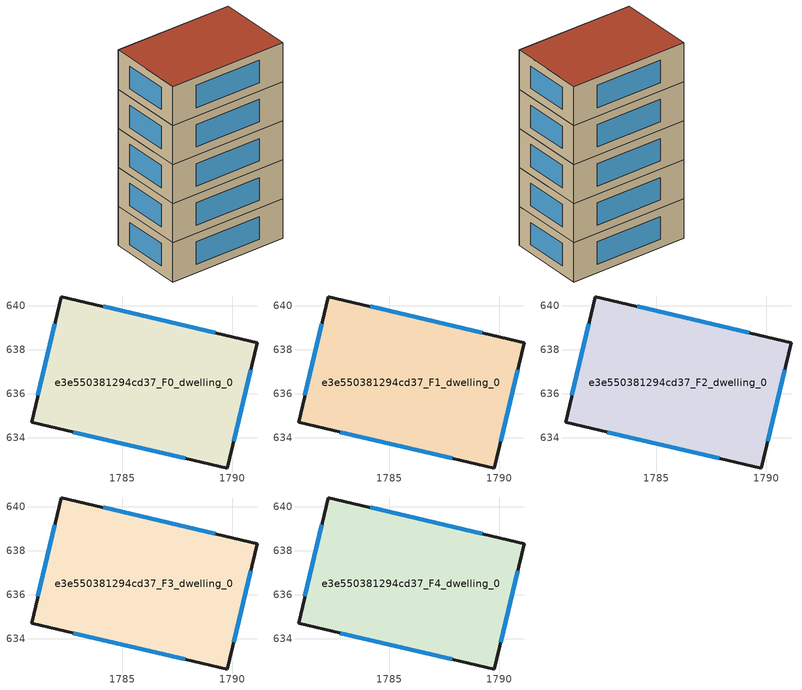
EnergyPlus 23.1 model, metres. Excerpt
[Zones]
e3e550381294cd37_F0_dwelling_0
 floor ground (EU_floor_Construction): 1791.13,638.33 1789.77,632.61 1780.88,634.7 1782.23,640.41 z0
 wall outside (EU_wall_Construction): 1791.13,638.33 1782.23,640.41 1780.88,634.7 1789.77,632.61 1791.13,638.33 z0:3
 window (EU_Window_Construction): 1789.22,638.77 1784.14,639.97 / 1790.06,633.83 1790.84,637.1 / 1782.78,634.25 1787.87,633.06 / 1781.94,639.19 1781.17,635.93 z0.64:2.36
e3e550381294cd37_F1_dwelling_0
 floor to e3e550381294cd37_F0_dwelling_0 (EU_floor_Construction): 1791.13,638.33 1789.77,632.61 1780.88,634.7 1782.23,640.41 z3
 wall outside (EU_wall_Construction): 1791.13,638.33 1782.23,640.41 1780.88,634.7 1789.77,632.61 1791.13,638.33 z3:6
 window (EU_Window_Construction): 1789.22,638.77 1784.14,639.97 / 1790.06,633.83 1790.84,637.1 / 1782.78,634.25 1787.87,633.06 / 1781.94,639.19 1781.17,635.93 z3.64:5.36
e3e550381294cd37_F2_dwelling_0
 floor to e3e550381294cd37_F1_dwelling_0 (EU_floor_Construction): 1791.13,638.33 1789.77,632.61 1780.88,634.7 1782.23,640.41 z6
 wall outside (EU_wall_Construction): 1791.13,638.33 1782.23,640.41 1780.88,634.7 1789.77,632.61 1791.13,638.33 z6:9
 window (EU_Window_Construction): 1789.22,638.77 1784.14,639.97 / 1790.06,633.83 1790.84,637.1 / 1782.78,634.25 1787.87,633.06 / 1781.94,639.19 1781.17,635.93 z6.64:8.36
e3e550381294cd37_F3_dwelling_0
 floor to e3e550381294cd37_F2_dwelling_0 (EU_floor_Construction): 1791.13,638.33 1789.77,632.61 1780.88,634.7 1782.23,640.41 z9
 wall outside (EU_wall_Construction): 1791.13,638.33 1782.23,640.41 1780.88,634.7 1789.77,632.61 1791.13,638.33 z9:12
 window (EU_Window_Construction): 1789.22,638.77 1784.14,639.97 / 1790.06,633.83 1790.84,637.1 / 1782.78,634.25 1787.87,633.06 / 1781.94,639.19 1781.17,635.93 z9.64:11.36
e3e550381294cd37_F4_dwelling_0
 floor to e3e550381294cd37_F3_dwelling_0 (EU_floor_Construction): 1791.13,638.33 1789.77,632.61 1780.88,634.7 1782.23,640.41 z12
 wall outside (EU_wall_Construction): 1791.13,638.33 1782.23,640.41 1780.88,634.7 1789.77,632.61 1791.13,638.33 z12:15
 window (EU_Window_Construction): 1789.22,638.77 1784.14,639.97 / 1790.06,633.83 1790.84,637.1 / 1782.78,634.25 1787.87,633.06 / 1781.94,639.19 1781.17,635.93 z12.64:14.36
 roof outside (EU_roof_Construction): 1789.77,632.61 1791.13,638.33 1782.23,640.41 1780.88,634.7 z15
[Building]
EU S2 Campaign: North Axis=0; Terrain=City; Solar Distribution=FullExterior
[Site:Location]
Yerevan-Zvartnots.Intl.AP: Latitude=40.15; Longitude=44.383; Time Zone=4; Elevation=854
[SizingPeriod:WeatherFileDays]
AnnualSizingPeriod: Begin Month=1; Begin Day of Month=1; End Month=12; End Day of Month=31; Day of Week for Start Day=Monday; Use Weather File Daylight Saving Period=No; Use Weather File Rain and Snow Indicators=No
[MATERIAL]
EU_InternalMass_Material: Roughness=MediumRough; Thickness=0.1; Conductivity=1; Density=1800; Specific Heat=900; Thermal Absorptance=0.9; Solar Absorptance=0.7; Visible Absorptance=0.7
[MATERIAL:NOMASS] Roughness=MediumRough; Thermal Absorptance=0.9; Solar Absorptance=0.7; Visible Absorptance=0.7
Name | Thermal Resistance
EU_wall_NoMass | 1.05043
EU_roof_NoMass | 1.45357
EU_floor_NoMass | 0.478065
[WINDOWMATERIAL:SIMPLEGLAZINGSYSTEM]
EU_Window_SimpleGlazing: UFactor=2.5566; Solar Heat Gain Coefficient=0.75; Visible Transmittance=0.75
[CONSTRUCTION]
EU_wall_Construction: EU_wall_NoMass
EU_roof_Construction: EU_roof_NoMass
EU_floor_Construction: EU_floor_NoMass
EU_Window_Construction: EU_Window_SimpleGlazing
EU_InternalMass_Construction: EU_InternalMass_Material
[ZONE] Type=1; Multiplier=1; Ceiling Height=autocalculate; Volume=161.042; Floor Area=autocalculate; Part of Total Floor Area=Yes
e3e550381294cd37_F0_dwelling_0; e3e550381294cd37_F1_dwelling_0; e3e550381294cd37_F2_dwelling_0; e3e550381294cd37_F3_dwelling_0; e3e550381294cd37_F4_dwelling_0
[INTERNALMASS] Construction=EU_InternalMass_Construction; Surface Area=53.6808
Name | Zone or ZoneList
e3e550381294cd37_F0_dwelling_0_EU_InternalMass | e3e550381294cd37_F0_dwelling_0
e3e550381294cd37_F1_dwelling_0_EU_InternalMass | e3e550381294cd37_F1_dwelling_0
e3e550381294cd37_F2_dwelling_0_EU_InternalMass | e3e550381294cd37_F2_dwelling_0
e3e550381294cd37_F3_dwelling_0_EU_InternalMass | e3e550381294cd37_F3_dwelling_0
e3e550381294cd37_F4_dwelling_0_EU_InternalMass | e3e550381294cd37_F4_dwelling_0
[OTHEREQUIPMENT] Fuel Type=Electricity; Design Level Calculation Method=Watts/Area; Power per Zone Floor Area=1; Fraction Latent=0; Fraction Radiant=0; Fraction Lost=0; Carbon Dioxide Generation Rate=0; EndUse Subcategory=EU_Step8_InternalGains
Name | Zone or ZoneList or Space or SpaceList | Schedule
EU_Step8_InternalGain_e3e550381294cd37_F0_dwelling_0_f000 | e3e550381294cd37_F0_dwelling_0 | EU_Step8_GainSchedule_e3e550381294cd37_F0_dwelling_0_f000
EU_Step8_InternalGain_e3e550381294cd37_F1_dwelling_0_f000 | e3e550381294cd37_F1_dwelling_0 | EU_Step8_GainSchedule_e3e550381294cd37_F1_dwelling_0_f000
EU_Step8_InternalGain_e3e550381294cd37_F2_dwelling_0_f000 | e3e550381294cd37_F2_dwelling_0 | EU_Step8_GainSchedule_e3e550381294cd37_F2_dwelling_0_f000
EU_Step8_InternalGain_e3e550381294cd37_F3_dwelling_0_f000 | e3e550381294cd37_F3_dwelling_0 | EU_Step8_GainSchedule_e3e550381294cd37_F3_dwelling_0_f000
EU_Step8_InternalGain_e3e550381294cd37_F4_dwelling_0_f000 | e3e550381294cd37_F4_dwelling_0 | EU_Step8_GainSchedule_e3e550381294cd37_F4_dwelling_0_f000
[ZONEVENTILATION:DESIGNFLOWRATE] Schedule=EU_AlwaysOn; Design Flow Rate Calculation Method=AirChanges/Hour; Air Changes per Hour=0.557805; Ventilation Type=Natural; Fan Pressure Rise=0; Fan Total Efficiency=1; Constant Term Coefficient=1; Temperature Term Coefficient=0; Velocity Term Coefficient=0; Velocity Squared Term Coefficient=0; Minimum Indoor Temperature=-100; Maximum Indoor Temperature=100; Delta Temperature=-100; Minimum Outdoor Temperature=-100; Maximum Outdoor Temperature=100; Maximum Wind Speed=40
Name | Zone or ZoneList or Space or SpaceList
EU_ConstantAir_e3e550381294cd37_F0_dwelling_0 | e3e550381294cd37_F0_dwelling_0
EU_ConstantAir_e3e550381294cd37_F1_dwelling_0 | e3e550381294cd37_F1_dwelling_0
EU_ConstantAir_e3e550381294cd37_F2_dwelling_0 | e3e550381294cd37_F2_dwelling_0
EU_ConstantAir_e3e550381294cd37_F3_dwelling_0 | e3e550381294cd37_F3_dwelling_0
EU_ConstantAir_e3e550381294cd37_F4_dwelling_0 | e3e550381294cd37_F4_dwelling_0
[HVACTEMPLATE:THERMOSTAT] Constant Heating Setpoint=20; Constant Cooling Setpoint=50
EU_HeatOnly_e3e550381294cd37_F0_dwelling_0; EU_HeatOnly_e3e550381294cd37_F1_dwelling_0; EU_HeatOnly_e3e550381294cd37_F2_dwelling_0; EU_HeatOnly_e3e550381294cd37_F3_dwelling_0; EU_HeatOnly_e3e550381294cd37_F4_dwelling_0
[HVACTEMPLATE:ZONE:IDEALLOADSAIRSYSTEM] System Availability Schedule=EU_AlwaysOn; Maximum Heating Supply Air Temperature=50; Minimum Cooling Supply Air Temperature=13; Maximum Heating Supply Air Humidity Ratio=0.0156; Minimum Cooling Supply Air Humidity Ratio=0.0077; Heating Limit=NoLimit; Cooling Limit=NoLimit; Heating Availability Schedule=EU_AlwaysOn; Cooling Availability Schedule=EU_CoolingOff; Dehumidification Control Type=ConstantSensibleHeatRatio; Cooling Sensible Heat Ratio=0.7; Dehumidification Setpoint=60; Humidification Control Type=None; Humidification Setpoint=30; Outdoor Air Method=None; Outdoor Air Flow Rate per Person=0.00944; Outdoor Air Flow Rate per Zone Floor Area=0; Outdoor Air Flow Rate per Zone=0; Demand Controlled Ventilation Type=None; Outdoor Air Economizer Type=NoEconomizer; Heat Recovery Type=None; Sensible Heat Recovery Effectiveness=0.7; Latent Heat Recovery Effectiveness=0.65
Name | Template Thermostat
e3e550381294cd37_F0_dwelling_0 | EU_HeatOnly_e3e550381294cd37_F0_dwelling_0
e3e550381294cd37_F1_dwelling_0 | EU_HeatOnly_e3e550381294cd37_F1_dwelling_0
e3e550381294cd37_F2_dwelling_0 | EU_HeatOnly_e3e550381294cd37_F2_dwelling_0
e3e550381294cd37_F3_dwelling_0 | EU_HeatOnly_e3e550381294cd37_F3_dwelling_0
e3e550381294cd37_F4_dwelling_0 | EU_HeatOnly_e3e550381294cd37_F4_dwelling_0
[SIZING:ZONE] Zone Cooling Design Supply Air Temperature Input Method=SupplyAirTemperature; Zone Cooling Design Supply Air Temperature=13; Zone Heating Design Supply Air Temperature Input Method=SupplyAirTemperature; Zone Heating Design Supply Air Temperature=50; Zone Cooling Design Supply Air Humidity Ratio=0.008; Zone Heating Design Supply Air Humidity Ratio=0.008; Cooling Design Air Flow Method=DesignDay; Cooling Design Air Flow Rate=0; Cooling Minimum Air Flow per Zone Floor Area=0.000762; Cooling Minimum Air Flow=0; Cooling Minimum Air Flow Fraction=0.2; Heating Design Air Flow Method=DesignDay; Heating Design Air Flow Rate=0; Heating Maximum Air Flow per Zone Floor Area=0.002032; Heating Maximum Air Flow=0.141576; Heating Maximum Air Flow Fraction=0.3; Account for Dedicated Outdoor Air System=No; Dedicated Outdoor Air System Control Strategy=NeutralSupplyAir; Dedicated Outdoor Air Low Setpoint Temperature for Design=autosize; Dedicated Outdoor Air High Setpoint Temperature for Design=autosize; Zone Load Sizing Method=Sensible Load Only No Latent Load; Zone Latent Cooling Design Supply Air Humidity Ratio Input Method=HumidityRatioDifference; Zone Cooling Design Supply Air Humidity Ratio Difference=0.005; Zone Latent Heating Design Supply Air Humidity Ratio Input Method=HumidityRatioDifference; Zone Humidification Design Supply Air Humidity Ratio Difference=0.005
e3e550381294cd37_F0_dwelling_0; e3e550381294cd37_F1_dwelling_0; e3e550381294cd37_F2_dwelling_0; e3e550381294cd37_F3_dwelling_0; e3e550381294cd37_F4_dwelling_0
[SCHEDULE:CONSTANT]
Name | Hourly Value
EU_AlwaysOn | 1
EU_CoolingOff | 0
[SCHEDULE:FILE] Column Number=1; Rows to Skip at Top=0; Number of Hours of Data=8760; Column Separator=Comma; Interpolate to Timestep=No; Minutes per Item=60; Adjust Schedule for Daylight Savings=Yes
Name | File
EU_Step8_GainSchedule_e3e550381294cd37_F0_dwelling_0_f000 | ../../schedules/e3e550381294cd37/e3e550381294cd37_F0_dwelling_0_f000_gain.csv
EU_Step8_GainSchedule_e3e550381294cd37_F1_dwelling_0_f000 | ../../schedules/e3e550381294cd37/e3e550381294cd37_F1_dwelling_0_f000_gain.csv
EU_Step8_GainSchedule_e3e550381294cd37_F2_dwelling_0_f000 | ../../schedules/e3e550381294cd37/e3e550381294cd37_F2_dwelling_0_f000_gain.csv
EU_Step8_GainSchedule_e3e550381294cd37_F3_dwelling_0_f000 | ../../schedules/e3e550381294cd37/e3e550381294cd37_F3_dwelling_0_f000_gain.csv
EU_Step8_GainSchedule_e3e550381294cd37_F4_dwelling_0_f000 | ../../schedules/e3e550381294cd37/e3e550381294cd37_F4_dwelling_0_f000_gain.csv
